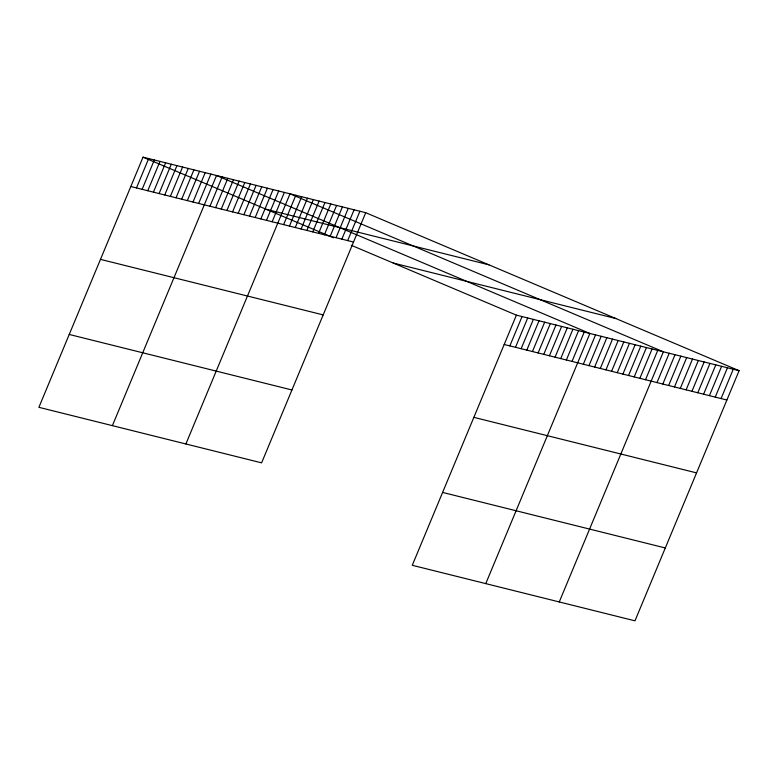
<?xml version="1.0" encoding="UTF-8"?>
<svg xmlns="http://www.w3.org/2000/svg" width="778" height="778" viewBox="0 0 778 778"><rect width="100%" height="100%" fill="white"/><g stroke="black" fill="none" stroke-linecap="round" stroke-linejoin="round"><path stroke-width="1.17" d="M365.728 212.705L143.026 157.175L38.9 407.322L261.603 462.852L365.728 212.705L739.1 370.678L634.974 620.825L412.272 565.295L516.398 315.148L739.1 370.678M136.471 187.926L148.676 158.586M142.121 189.336L154.336 159.996M147.771 190.736L159.986 161.406M153.422 192.147L165.636 162.816M159.082 193.557L171.296 164.226M164.732 194.967L176.946 165.626M170.382 196.377L182.597 167.037M176.042 197.787L188.247 168.447M181.692 199.197L193.907 169.857M187.342 200.607L199.557 171.267M193.002 202.017L205.207 172.677M198.653 203.428L210.867 174.087M112.392 425.644L216.517 175.497L589.889 333.48L485.764 583.617M209.953 206.248L222.168 176.907M215.613 207.658L227.828 178.318M221.263 209.068L233.478 179.728M226.913 210.478L239.128 181.138M232.573 211.888L244.778 182.548M238.224 213.298L250.438 183.958M243.874 214.709L256.088 185.368M249.534 216.119L261.739 186.778M255.184 217.529L267.399 188.188M260.834 218.929L273.049 189.599M266.484 220.339L278.699 191.009M272.144 221.749L284.359 192.419M185.884 443.966L290.009 193.819L663.381 351.802L559.256 601.948M283.62 224.618L295.834 195.278M289.445 226.067L301.66 196.727M295.27 227.516L307.485 198.176M301.096 228.975L313.301 199.635M306.921 230.424L319.126 201.084M312.746 231.873L324.951 202.543M318.562 233.332L330.776 203.992M324.387 234.781L336.602 205.441M330.212 236.23L342.427 206.899M336.038 237.689L348.252 208.348M341.863 239.138L354.078 209.797M347.688 240.587L359.903 211.256M509.843 345.899L522.057 316.558M515.493 347.309L527.708 317.969M521.143 348.719L533.358 319.379M526.803 350.129L539.008 320.789M532.453 351.539L544.668 322.199M538.104 352.949L550.318 323.609M543.764 354.36L555.969 325.019M549.414 355.77L561.628 326.429M555.064 357.18L567.279 327.839M560.714 358.59L572.929 329.25M566.374 359.99L578.589 330.66M572.025 361.4L584.239 332.07M583.335 364.221L595.54 334.88M588.985 365.631L601.2 336.291M594.635 367.041L606.85 337.701M600.295 368.451L612.5 339.111M605.945 369.861L618.16 340.521M611.596 371.271L623.81 341.931M617.246 372.681L629.46 343.341M622.906 374.092L635.12 344.751M628.556 375.502L640.771 346.161M634.206 376.912L646.421 347.572M639.866 378.322L652.071 348.982M645.516 379.732L657.731 350.392M656.992 382.591L669.206 353.251M662.817 384.04L675.032 354.71M668.642 385.499L680.857 356.159M674.468 386.948L686.682 357.608M680.293 388.397L692.508 359.066M686.118 389.856L698.333 360.515M691.943 391.305L704.158 361.964M697.769 392.754L709.974 363.423M703.594 394.213L715.799 364.872M709.41 395.662L721.624 366.321M715.235 397.111L727.449 367.78M721.06 398.569L733.275 369.229M266.241 209.301L488.944 264.841M130.811 186.516L353.513 242.046M393.182 263.022L615.884 318.552M504.183 344.489L726.885 400.018M100.479 259.375L323.181 314.905M473.86 417.358L696.553 472.888M69.232 334.452L291.935 389.982M442.604 492.425L665.307 547.965M143.026 157.175L333.577 237.796M351.238 245.264L516.398 315.148"/></g></svg>
